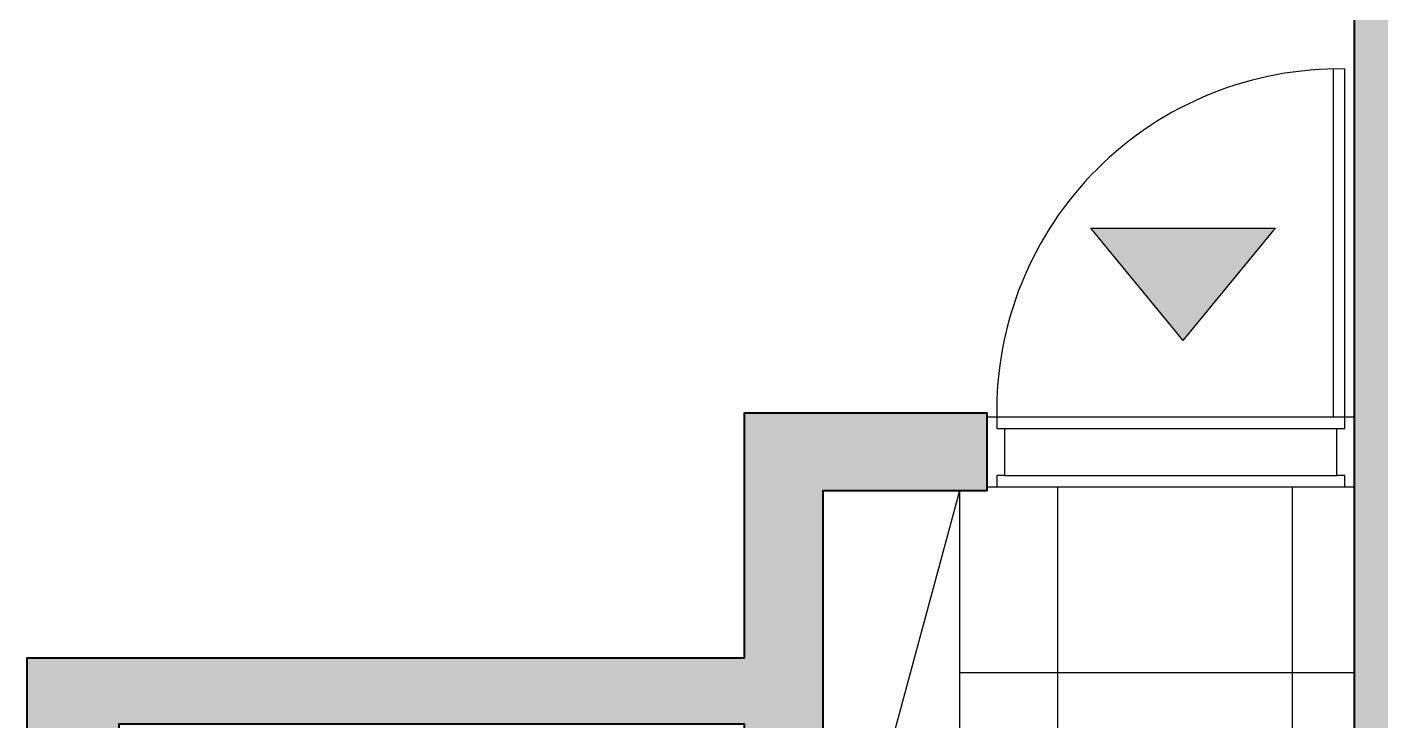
# Model space of a CAD drawing. Header units: millimetres. Extents: x 0 to 460316, y -63250 to 103204.
# Drawn here: x 178658 to 182121, y 93402 to 95177 of the extents above; entities that cross this region are included whole.
import ezdxf

# ---------------------------------------------------------------- set-up
doc = ezdxf.new("R2010")
doc.units = ezdxf.units.MM
doc.header["$LTSCALE"] = 25
for name, color, linetype in [('2-con', 2, 'Continuous'), ('ac-furniture', 152, 'Continuous'), ('ac-Ref', 8, 'Continuous'), ('CO-DOOR', 8, 'Continuous'), ('도면층4', 4, 'Continuous')]:
    doc.layers.add(name, color=color, linetype=linetype)

msp = doc.modelspace()

# ---------------------------------------------------------------- hatches: boundary and pattern name
h = msp.add_hatch()
h.set_pattern_fill('_USER', color=256, scale=600, double=1, pattern_type=0)
h.set_pattern_definition([(0, (88293.96937972531, 30524.83250792245), (0, 600), []), (90, (88293.96937972531, 30524.83250792245), (-600, 3.673940397442059e-14), [])])
h.paths.add_polyline_path([(187468.0433093309, 96695.08942513162), (185213.0433093309, 96695.08942513162), (185213.0433093309, 95288.08942513281), (185233.0433093309, 95288.08942513281), (185233.0433093309, 95278.08942513281), (185258.0433093321, 95278.08942513281), (185258.0433093333, 96128.08942513027), (185298.0433093333, 96128.08942513027), (185298.0433093333, 96127.14772701489, -0.4004913051079977), (186108.0433093305, 95278.09005423466), (186108.0433093305, 95278.08942513114), (186133.0433093306, 95278.08942513114), (186133.0433093306, 95288.2639575353), (186600.0433093309, 95288.2639575353), (186600.0433093309, 95995.08942513162), (187125.0433093309, 95995.08942513162), (187468.0433093309, 95995.08942513162)])
h.paths.add_polyline_path([(189193.0433093309, 97050.08942513162), (187468.0433093309, 97050.08942513162), (187468.0433093309, 96695.08942513162), (187468.0433093309, 95995.08942513162), (188325.0433093309, 95995.08942513162), (189193.0433093309, 95995.08942513162)])
h.paths.add_polyline_path([(190123.0433093309, 96260.08942513162), (190758.0433093309, 96260.08942513162), (190758.0433093309, 97050.08942513162), (189983.0433093309, 97050.08942513162), (189193.0433093309, 97050.08942513162), (189193.0433093309, 95995.08942513162), (189193.0433093309, 95223.97461451801), (189458.0433093309, 95223.97461451801), (190038.0433093309, 95223.97461451801), (190123.0433093309, 95223.97461451801)])
h.paths.add_polyline_path([(190049.0433093309, 87553.08942513162), (189896.0433093309, 87553.08942513162), (187196.0433093309, 87553.08942513162), (186681.0433093293, 87553.08942513162), (186681.0433093293, 87398.08942513137), (186691.0433093293, 87398.08942513139), (186691.0433093293, 87373.08942513162, -0.399871792444394), (187503.1815066195, 86599.9667704872), (187504.1659639752, 86599.9667704872), (187504.1659639752, 86559.9667704872), (186691.0433093309, 86559.96677048606), (186691.0433093309, 86534.96677048606), (186681.0433093309, 86534.96677048605), (186681.0433093309, 86473.08942513162), (186871.0433093309, 86473.08942513162), (186871.0433093309, 86483.08942513162), (186921.0433093309, 86483.08942513162), (189909.0433093309, 86483.08942513162), (189959.0433093308, 86483.08942513162), (189959.0433093308, 86473.08942513162), (190049.0433093309, 86473.08942513162)])
h.paths.add_polyline_path([(187058.0433093309, 87458.08942513162, -1), (186938.0433093309, 87458.08942513162, -1)], flags=16)
h.paths.add_polyline_path([(186691.0433093293, 87373.08942513162), (186691.0433093238, 86599.96677048606), (187503.1815066195, 86599.9667704872, 0.3998717924443939)], flags=17)
h.paths.add_polyline_path([(182053.0433093309, 94000.10670685387), (182028.0433093309, 94000.10670685387), (181138.0433093309, 94000.10670685388), (181113.0433093309, 94000.10670685387), (181113.0433093309, 93990.08942513162), (181043.1198108151, 93990.08942513162), (181043.1198108151, 92900.67150548568), (182053.0433093309, 92900.67150548568)])
at = {"layer": 'ac-Ref'}
h = msp.add_hatch(color=256, dxfattribs=at)
h.dxf.hatch_style = 1
h.paths.add_polyline_path([(182323.0433093309, 95983.39483575385), (181778.0433093309, 95983.39483575385), (181778.0433093309, 96993.39483575385), (182343.0433093309, 96993.39483575385), (182343.0433093309, 97193.39483575385), (181578.0433093309, 97193.39483575385), (181578.0433093309, 95783.39483575385), (182053.0433093309, 95783.39483575385), (182053.0433093309, 92610.08942513162), (182323.0433093309, 92610.08942513162)])
h.paths.add_polyline_path([(185213.0433093309, 95150.08942513162), (185213.0433093309, 97395.08942513162), (184983.0433093309, 97395.08942513162), (184983.0433093309, 96993.39483575385), (185023.0433093309, 96993.39483575385), (185023.0433093309, 92818.39483575385), (183253.0433093309, 92818.39483575385), (183253.0433093309, 92610.08942513162), (185213.0433093309, 92610.08942513162)])
h.paths.add_polyline_path([(189191.0433093309, 95023.08942513162), (189458.0433093309, 95023.08942513162), (189458.0433093309, 95223.97461451801), (189193.0433093309, 95223.97461451801), (189193.0433093309, 95995.08942513162), (188325.0433093309, 95995.08942513162), (188325.0433093309, 95795.08942513162), (189015.0433093309, 95795.08942513162), (189015.0433093309, 92820.08942513162), (188203.0433093309, 92820.08942513162), (188203.0433093309, 92685.08942513162), (189198.0433093309, 92685.08942513162), (189198.0433093309, 92885.08942513162), (189191.0433093309, 92885.08942513162)])
h.paths.add_polyline_path([(190958.0433093309, 97250.08942513162), (189983.0433093309, 97250.08942513162), (189983.0433093309, 97050.08942513162), (190758.0433093309, 97050.08942513162), (190758.0433093309, 96260.08942513162), (190123.0433093309, 96260.08942513162), (190123.0433093309, 95223.97461451801), (190038.0433093309, 95223.97461451801), (190038.0433093309, 95023.08942513162), (190673.0433093309, 95023.08942513162), (190673.0433093309, 92885.08942513162), (190673.0433093309, 92685.08942513162), (190683.0433093309, 92685.08942513162), (190683.0433093309, 87745.08942513162), (189896.0433093309, 87745.08942513162), (189896.0433093309, 87553.08942513162), (190849.0433093309, 87553.08942513162), (190849.0433093309, 86473.08942513162), (189959.0433093309, 86473.08942513162), (189959.0433093309, 86273.08942513162), (190958.0433093309, 86273.08942513162)])
h.paths.add_polyline_path([(187125.0433093309, 95995.08942513162), (186600.0433093309, 95995.08942513162), (186600.0433093309, 95150.08942513162), (186875.0433093309, 95150.08942513162), (186875.0433093309, 95795.08942513162), (187125.0433093309, 95795.08942513162)])
h.paths.add_polyline_path([(188868.0433093309, 91525.08942513162), (187818.0433093309, 91525.08942513162), (187818.0433093309, 91325.08942513162), (188868.0433093309, 91325.08942513162)])
h.paths.add_polyline_path([(186791.0433093309, 91525.08942513162), (186581.0433093309, 91525.08942513162), (186581.0433093309, 87553.08942513162), (187196.0433093309, 87553.08942513162), (187196.0433093309, 87745.08942513162), (186791.0433093309, 87745.08942513162)])
h.paths.add_polyline_path([(186871.0433093309, 86473.08942513162), (186671.0433093309, 86473.08942513162), (186671.0433093309, 85903.08942513162), (186871.0433093309, 85903.08942513162)])
h.paths.add_polyline_path([(182151.0433093309, 87573.08942513162), (182781.0433093309, 87573.08942513162), (182781.0433093309, 87773.08942513162), (182063.0433093309, 87773.08942513162), (182063.0433093309, 91228.08942513162), (181873.0433093309, 91228.08942513162), (181873.0433093309, 86288.08942513162), (181858.0433093309, 86288.08942513162), (181858.0433093309, 86088.08942513162), (181951.0433093309, 86088.08942513162), (181951.0433093309, 85903.08942513162), (182871.0433093309, 85903.08942513162), (182871.0433093309, 86103.08942513162), (182151.0433093309, 86103.08942513162)])
h.paths.add_polyline_path([(178858.0433093309, 91028.08942513162), (180943.0433093309, 91028.08942513162), (180943.0433093309, 91228.08942513162), (178893.0433093309, 91228.08942513162), (178893.0433093309, 93393.08942513162), (180493.0433093309, 93393.08942513162), (180493.0433093309, 91993.08942513162), (180693.0433093309, 91993.08942513162), (180693.0433093309, 93990.08942513162), (181113.0433093309, 93990.08942513162), (181113.0433093309, 94190.08942513162), (180493.0433093309, 94190.08942513162), (180493.0433093309, 93563.08942513162), (178658.0433093309, 93563.08942513162), (178658.0433093309, 86088.08942513162), (179278.0433093309, 86088.08942513162), (179278.0433093309, 86288.08942513162), (178858.0433093309, 86288.08942513162)])
at = {"layer": '도면층4'}
msp.add_hatch(color=256, dxfattribs=at).paths.add_polyline_path([(181615.0616381591, 94374.79895145228), (181851.2869047778, 94662.13602793746), (181378.8363715404, 94662.13602793746)])

# ---------------------------------------------------------------- linework, layer by layer
at = {"layer": '2-con', "lineweight": 40}
for points in [[(182053.0433093309, 92610.08942513162), (182053.0433093309, 95783.39483575385), (181578.0433093309, 95783.39483575385), (181578.0433093309, 97193.39483575385), (182343.0433093309, 97193.39483575385), (182343.0433093309, 96993.39483575385), (181778.0433093309, 96993.39483575385), (181778.0433093309, 95983.39483575385), (182323.0433093309, 95983.39483575385), (182323.0433093309, 92610.08942513162), (182053.0433093309, 92610.08942513162)], [(180943.0433093309, 91228.08942513162), (180943.0433093309, 91028.08942513162), (178858.0433093309, 91028.08942513162), (178858.0433093309, 86288.08942513162), (179278.0433093309, 86288.08942513162), (179278.0433093309, 86088.08942513162), (178658.0433093309, 86088.08942513162), (178658.0433093309, 93563.08942513162), (180493.0433093309, 93563.08942513162), (180493.0433093309, 94190.08942513162), (181113.0433093309, 94190.08942513162), (181113.0433093309, 93990.08942513162), (180693.0433093309, 93990.08942513162), (180693.0433093309, 91993.08942513162), (180493.0433093309, 91993.08942513162), (180493.0433093309, 93393.08942513162), (178893.0433093309, 93393.08942513162), (178893.0433093309, 91228.08942513162), (180943.0433093309, 91228.08942513162)]]:
    msp.add_lwpolyline(points, dxfattribs=at)
at = {"layer": 'ac-furniture'}
msp.add_lwpolyline([(180693.0433093309, 93990.08942513162), (181043.1198108151, 93990.08942513162), (181043.1198108151, 92702.08942513162), (180693.0433093309, 92702.08942513162)], close=True, dxfattribs=at)
at = {"layer": 'ac-Ref'}
msp.add_line((181043.1198108151, 93990.08942513162), (180693.0433093309, 92702.08942513162), dxfattribs=at)
at = {"layer": 'CO-DOOR', "linetype": 'Continuous'}
for p, q in [((181138.0433093309, 94180.08942513162), (181998.0433093309, 94180.08942513162)), ((181158.0433093309, 94149.55519459954), (182008.0433093309, 94149.55519459954)), ((181158.0433093309, 94029.55519459952), (182008.0433093309, 94029.55519459952)), ((182028.0433093309, 94000.10670685387), (181138.0433093309, 94000.10670685388))]:
    msp.add_line(p, q, dxfattribs=at)
msp.add_lwpolyline([(181998.0433093309, 95069.55984839542), (181998.0433093309, 94180.08942513162), (182028.0433093309, 94180.08942513162), (182028.0433093309, 95070.0894251316)], dxfattribs=at)
for points in [[(181138.0433093309, 94029.55519459952), (181138.0433093309, 94000.10670685388), (181113.0433093309, 94000.10670685387), (181113.0433093309, 94180.08942513162), (181138.0433093309, 94180.08942513162), (181138.0433093309, 94149.55519459954), (181158.0433093309, 94149.55519459954), (181158.0433093309, 94029.55519459952)], [(182008.0433093309, 94029.55519459952), (182008.0433093309, 94149.55519459954), (182028.0433093309, 94149.55519459954), (182028.0433093309, 94180.08942513162), (182053.0433093309, 94180.08942513162), (182053.0433093309, 94000.10670685387), (182028.0433093309, 94000.10670685387), (182028.0433093309, 94029.55519459952)]]:
    msp.add_lwpolyline(points, close=True, dxfattribs=at)
msp.add_arc((182013.0433093309, 94194.56862150929), 875.11979015887, 89.01787299176023, 180.9480241532765, dxfattribs=at)
at = {"layer": '도면층4'}
for q in [(181378.8363715404, 94662.13602793746), (181851.2869047778, 94662.13602793746)]:
    msp.add_line((181615.0616381591, 94374.79895145228), q, dxfattribs=at)
msp.add_lwpolyline([(181378.8363715404, 94662.13602793746), (181851.2869047778, 94662.13602793746)], dxfattribs=at)

doc.saveas('drawing.dxf')
